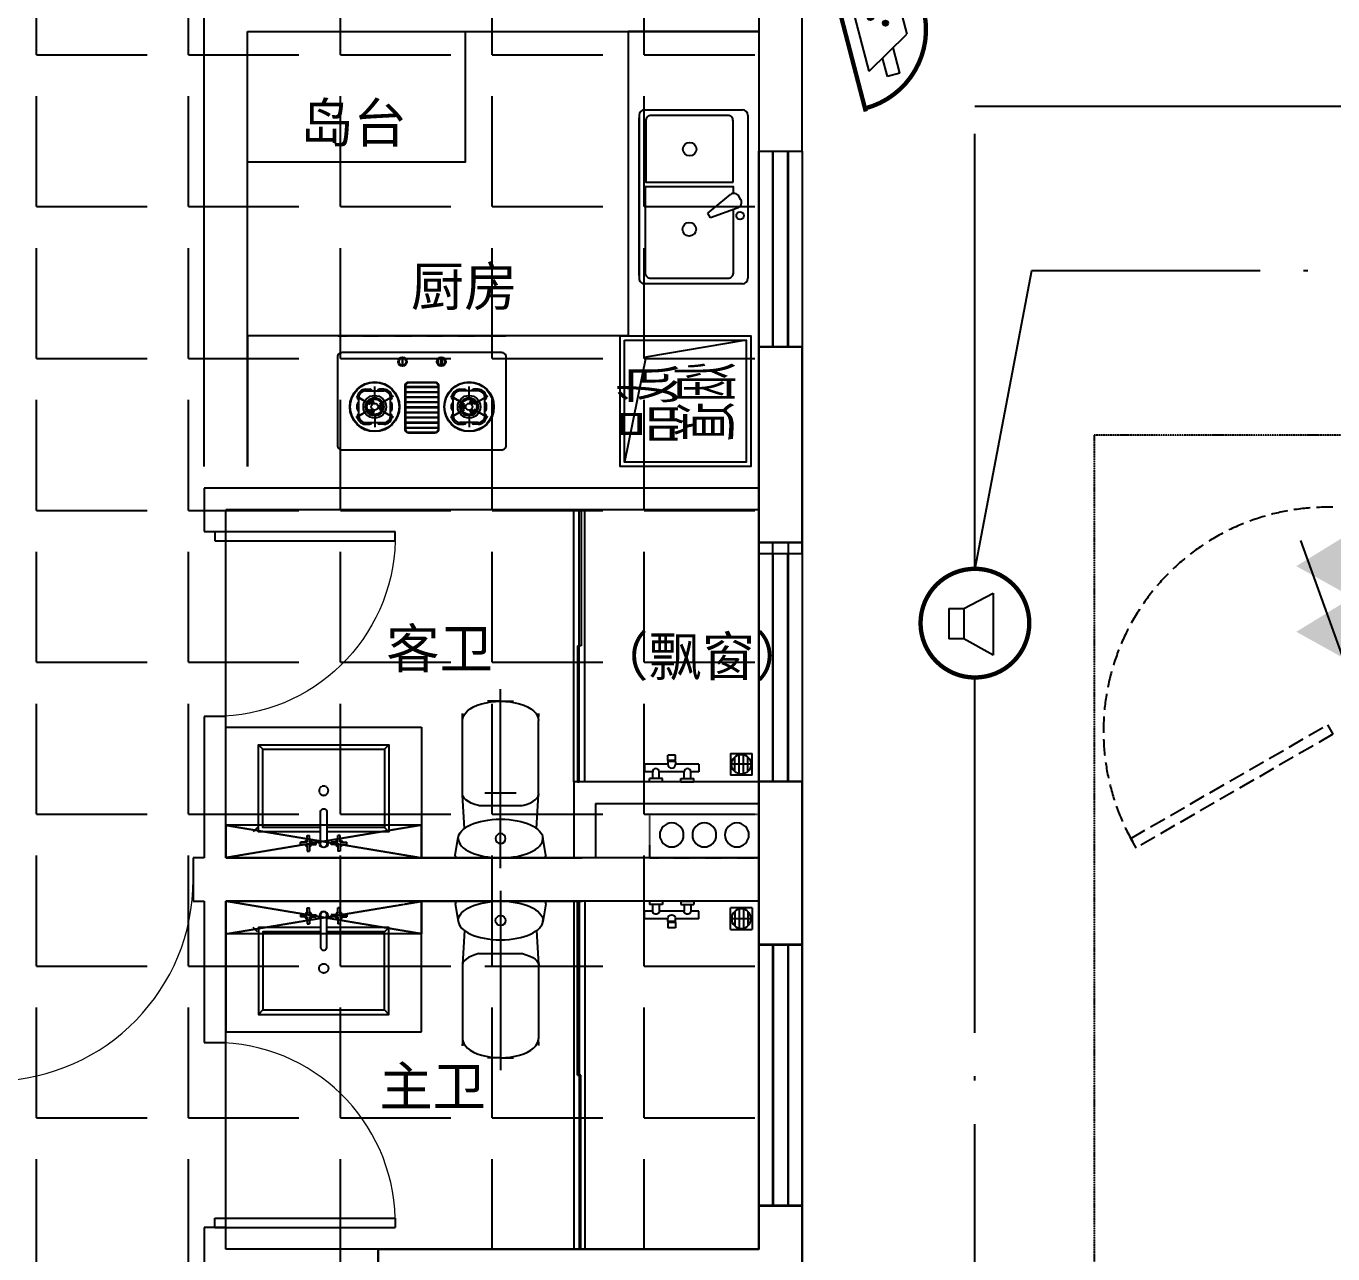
# Model space of a CAD drawing. Extents: x -284868 to 304789, y -137694 to 137894.
# Drawn here: x 263281 to 269289, y 2686 to 8332 of the extents above; entities that cross this region are included whole.
import ezdxf
from ezdxf.enums import TextEntityAlignment as Align

# ---------------------------------------------------------------- set-up
doc = ezdxf.new("R2010")
doc.units = 0
for name, pattern in [('AX-COMP-140B（200）$0$1#comfort_plan$0$DASH', [0.35, 0.25, -0.1]), ('AX-COMP-140B（200）$0$DASH', [0.35, 0.25, -0.1]), ('BORDER2', [0.875, 0.25, -0.125, 0.25, -0.125, 0, -0.125]), ('DASH', [0.35, 0.25, -0.1]), ('DOTE', [2.42, 2, -0.2, 0.02, -0.2])]:
    doc.linetypes.add(name, pattern=pattern)
doc.layers.get('0').update_dxf_attribs({"linetype": 'CONTINUOUS'})
for name, color, linetype in [('0-墙', 4, 'CONTINUOUS'), ('0-底图', 251, 'CONTINUOUS'), ('0-消防栓(给排水)', 9, 'CONTINUOUS'), ('0-窗', 11, 'CONTINUOUS'), ('0-非设计区域', 251, 'CONTINUOUS'), ('EQUIP-安防', 3, 'CONTINUOUS'), ('P-门扇', 6, 'CONTINUOUS'), ('T-AVSX-EQPM', 3, 'CONTINUOUS'), ('WIRE-广播线', 220, 'DOTE'), ('WIRE-网络', 130, 'BORDER2')]:
    doc.layers.add(name, color=color, linetype=linetype)
doc.styles.add('_TCH_DIM', font='SIMPLEX', dxfattribs={"bigfont": 'GBCBIG'})
doc.styles.add('_TCH_DYN', font='')
doc.styles.add('_TEL_DIM', font='SIMPLEX', dxfattribs={"width": 0.8, "height": 3.5, "bigfont": 'HZTXT'})
doc.styles.add('AX-COMP-140B（200）$0$zz-0', font='')
doc.styles.get('_TCH_DYN').set_extended_font_data('SimSun')
doc.styles.get('AX-COMP-140B（200）$0$zz-0').set_extended_font_data('SimHei')

# ---------------------------------------------------------------- blocks, each defined once
blk = doc.blocks.new('1010111110000000001000000011AX-COMP-140B（200）$0$111110111022110811071652CDX双盆洗菜盆163')
for p, q in [((-375, 550), (375, 550)), ((-400, 75), (-400, 525)), ((14.3, 518.1), (-3.1, 508)), ((50.2, 505.2), (97.5, 378.8)), ((400, 525), (400, 75)), ((75.9, 366.3), (-9.9, 470.6)), ((97.5, 378.8), (75.9, 366.3)), ((-375, 50), (375, 50)), ((362.6, 50), (-362.6, 50))]:
    blk.add_line(p, q)
at = {"linetype": 'AX-COMP-140B（200）$0$DASH', "ltscale": 0.3}
blk.add_line((-400, 0), (400, 0), dxfattribs=at)
blk.add_lwpolyline([(-67.6, 482.3), (-349.4, 482.3, 0.414214), (-374.4, 457.3), (-374.4, 106.2, 0.414214), (-349.4, 81.2), (-67.6, 81.2)], format="xyb", close=True)
blk.add_lwpolyline([(58.7, 482.3), (351.1, 482.3, -0.414214), (376.1, 457.3), (376.1, 104.4, -0.414214), (351.1, 79.4), (-47.2, 79.4), (-47.2, 482.3), (-15.3, 482.3)], format="xyb")
for centre, radius in [((86.7, 514.7), 17.5), ((-218.9, 282.7), 31.2), ((149.2, 280.9), 31.2)]:
    blk.add_circle(centre, radius)
for centre, start, end in [((-375, 525), 90, 180), ((375, 525), 0, 90), ((9.4, 486.4), 120, 219.46232), ((26.8, 496.5), 20.53768, 120), ((-375, 75), 180, 270), ((375, 75), 270, 0)]:
    blk.add_arc(centre, 25, start, end)
blk = doc.blocks.new('*U96')
blk.add_blockref('1010111110000000001000000011AX-COMP-140B（200）$0$111110111022110811071652CDX双盆洗菜盆163', (0, -525))
blk = doc.blocks.new('1010111110000000001000000011AX-COMP-140B（200）$0$111110111022110811071652CDX双头炉灶164')
for points in [[(-107.6, 120.2, 1), (-107.6, 117.2, 1)], [(-100.7, 131.7, 1), (-103.7, 131.7, 1)], [(102.2, 133.3, 1), (102.2, 130.2, 1)], [(109.2, 118.7, 1), (106.1, 118.7, 1)]]:
    blk.add_hatch(color=256).paths.add_polyline_path(points)
for p, q in [((-74.5, 423.9), (74.5, 423.9)), ((-74.5, 421.8), (74.5, 421.8)), ((-302.8, 375.2), (-238.7, 338.1)), ((-243.2, 340.8), (-298.2, 372.6)), ((-290, 367.3), (-290, 283.9)), ((-258.7, 405.9), (-258.7, 405.9)), ((-258.7, 405.9), (-239.4, 405.9)), ((-258.7, 398.6), (-175.3, 398.6)), ((-217, 355.9), (-217, 419.5)), ((-131.2, 375.2), (-195.3, 338.1)), ((-175.3, 405.9), (-194.6, 405.9)), ((-190.8, 340.8), (-135.7, 372.6)), ((-144, 367.3), (-144, 283.9)), ((-74.5, 400.5), (74.5, 400.5)), ((-74.5, 398.3), (74.5, 398.3)), ((-74.5, 377), (74.5, 377)), ((-74.5, 374.9), (74.5, 374.9)), ((131.2, 375.2), (195.3, 338.1)), ((190.8, 340.8), (135.7, 372.6)), ((144, 367.3), (144, 283.9)), ((175.3, 405.9), (194.6, 405.9)), ((258.7, 398.6), (175.3, 398.6)), ((217, 355.9), (217, 419.5)), ((302.8, 375.2), (238.7, 338.1)), ((258.7, 405.9), (239.4, 405.9)), ((243.2, 340.8), (298.2, 372.6)), ((258.7, 405.9), (258.7, 405.9)), ((290, 367.3), (290, 283.9)), ((-302.8, 276.1), (-238.7, 313.1)), ((-243.2, 310.5), (-298.2, 278.7)), ((-297.3, 335.5), (-297.3, 315.7)), ((-238.7, 348.6), (-226, 355.9)), ((-229.5, 335), (-238.7, 348.6)), ((-229.5, 316.3), (-238.7, 302.7)), ((-226, 295.4), (-238.7, 302.7)), ((-224.8, 339.2), (-232.4, 352.3)), ((-224.8, 312.1), (-232.4, 299)), ((-218.8, 341.2), (-226, 355.9)), ((-218.8, 310.1), (-226, 295.4)), ((-202.6, 331.8), (-186.2, 332.9)), ((-202.6, 319.4), (-186.2, 318.3)), ((-201.3, 325.6), (-186.2, 325.6)), ((-131.2, 276.1), (-195.3, 313.1)), ((-190.8, 310.5), (-135.7, 278.7)), ((-186.2, 332.9), (-186.2, 318.3)), ((-136.7, 335.5), (-136.7, 315.7)), ((-74.5, 353.6), (74.5, 353.6)), ((-74.5, 351.5), (74.5, 351.5)), ((-74.5, 330.2), (74.5, 330.2)), ((-74.5, 328), (74.5, 328)), ((-74.5, 306.7), (74.5, 306.7)), ((-74.5, 304.6), (74.5, 304.6)), ((131.2, 276.1), (195.3, 313.1)), ((190.8, 310.5), (135.7, 278.7)), ((136.7, 335.5), (136.7, 315.7)), ((186.2, 332.9), (186.2, 318.3)), ((202.6, 331.8), (186.2, 332.9)), ((201.3, 325.6), (186.2, 325.6)), ((202.6, 319.4), (186.2, 318.3)), ((218.8, 341.2), (226, 355.9)), ((218.8, 310.1), (226, 295.4)), ((224.8, 339.2), (232.4, 352.3)), ((224.8, 312.1), (232.4, 299)), ((238.7, 348.6), (226, 355.9)), ((226, 295.4), (238.7, 302.7)), ((229.5, 335), (238.7, 348.6)), ((229.5, 316.3), (238.7, 302.7)), ((302.8, 276.1), (238.7, 313.1)), ((243.2, 310.5), (298.2, 278.7)), ((297.3, 335.5), (297.3, 315.7)), ((-258.7, 252.7), (-175.3, 252.7)), ((-258.7, 245.4), (-239.4, 245.4)), ((-217, 295.4), (-217, 231.8)), ((-175.3, 245.4), (-194.6, 245.4)), ((-175.3, 245.4), (-175.3, 245.4)), ((-74.5, 283.3), (74.5, 283.3)), ((-74.5, 281.1), (74.5, 281.1)), ((-74.5, 259.8), (74.5, 259.8)), ((-74.5, 257.7), (74.5, 257.7)), ((258.7, 252.7), (175.3, 252.7)), ((175.3, 245.4), (175.3, 245.4)), ((175.3, 245.4), (194.6, 245.4)), ((217, 295.4), (217, 231.8)), ((258.7, 245.4), (239.4, 245.4)), ((-74.5, 236.4), (74.5, 236.4)), ((-74.5, 234.3), (74.5, 234.3))]:
    blk.add_line(p, q)
at = {"linetype": 'AX-COMP-140B（200）$0$DASH', "ltscale": 0.3}
blk.add_line((386.2, 0), (-386.2, 0), dxfattribs=at)
for points in [[(-365.4, 75, -0.414214), (-386.2, 95.9), (-386.2, 504.1, -0.414214), (-365.4, 525), (365.4, 525, -0.414214), (386.2, 504.1), (386.2, 95.9, -0.414214), (365.4, 75)], [(-76.6, 429.4, -0.414214), (-59.5, 446.4), (59.5, 446.4, -0.414214), (76.6, 429.4), (76.6, 228.8, -0.414214), (59.5, 211.7), (-59.5, 211.7, -0.414214), (-76.6, 228.8)], [(-74.5, 429.4, -0.414214), (-59.5, 444.3), (59.5, 444.3, -0.414214), (74.5, 429.4), (74.5, 228.8, -0.414214), (59.5, 213.9), (-59.5, 213.9, -0.414214), (-74.5, 228.8)], [(-91.3, 101.2), (-91.3, 136.1, -1), (-87, 136.1), (-87, 101.2, -1)], [(91.3, 101.2), (91.3, 136.1, 1), (87, 136.1), (87, 101.2, 1)]]:
    blk.add_lwpolyline(points, format="xyb", close=True)
at = {"const_width": 1.04}
for points in [[(-243.2, 340.8), (-298.2, 372.6)], [(-217, 355.9), (-217, 419.5)], [(-190.8, 340.8), (-135.7, 372.6)], [(190.8, 340.8), (135.7, 372.6)], [(217, 355.9), (217, 419.5)], [(243.2, 340.8), (298.2, 372.6)], [(-243.2, 310.5), (-298.2, 278.7)], [(-190.8, 310.5), (-135.7, 278.7)], [(190.8, 310.5), (135.7, 278.7)], [(243.2, 310.5), (298.2, 278.7)], [(-217, 295.4), (-217, 231.8)], [(217, 295.4), (217, 231.8)]]:
    blk.add_lwpolyline(points, dxfattribs=at)
for points in [[(-217, 341.3, -1), (-217, 310, -1), (-217, 341.3, -1)], [(217, 341.3, 1), (217, 310, 1), (217, 341.3, 1)]]:
    blk.add_lwpolyline(points, format="xyb", dxfattribs=at)
for centre, radius in [((-217, 325.6), 114.5), ((-217, 325.6), 112.3), ((217, 325.6), 114.5), ((217, 325.6), 112.3), ((-217, 325.6), 52.1), ((-217, 325.6), 41.7), ((-217, 325.6), 38.6), ((-217, 325.6), 35.4), ((217, 325.6), 52.1), ((217, 325.6), 41.7), ((217, 325.6), 38.6), ((217, 325.6), 35.4), ((-217, 325.6), 15.6), ((217, 325.6), 15.6), ((-89.1, 118.7), 20.6), ((-107.6, 118.7), 1.53), ((-102.2, 131.7), 1.53), ((89.1, 118.7), 20.6), ((102.2, 131.7), 1.53), ((107.6, 118.7), 1.53)]:
    blk.add_circle(centre, radius)
for centre, radius, start, end in [((-258.7, 367.3), 38.6, 90, 180), ((-284.9, 369.5), 12.6, 189.66757, 246.08239), ((-258.7, 367.3), 31.3, 90, 180), ((-239.1, 396.6), 9.33, 12.56398, 91.68605), ((-194.8, 396.6), 9.33, 88.31395, 167.43602), ((-175.3, 367.3), 38.6, 0, 90), ((-175.3, 367.3), 31.3, 0, 90), ((-149.1, 369.5), 12.6, 293.91761, 350.33243), ((175.3, 367.3), 38.6, 90, 180), ((149.1, 369.5), 12.6, 189.66757, 246.08239), ((175.3, 367.3), 31.3, 90, 180), ((194.8, 396.6), 9.33, 12.56398, 91.68605), ((239.1, 396.6), 9.33, 88.31395, 167.43602), ((258.7, 367.3), 38.6, 0, 90), ((258.7, 367.3), 31.3, 0, 90), ((284.9, 369.5), 12.6, 293.91761, 350.33243), ((-287.9, 335.8), 9.33, 102.56398, 181.68605), ((-287.9, 315.5), 9.33, 178.31395, 257.43602), ((-224.3, 338.2), 17.8, 95.73063, 144.26937), ((-224.3, 313), 17.8, 215.73063, 264.26937), ((-202.4, 325.6), 17.8, 335.73063, 24.26937), ((-146, 335.8), 9.33, 358.31395, 77.43602), ((-146, 315.5), 9.33, 282.56398, 1.68605), ((146, 335.8), 9.33, 102.56398, 181.68605), ((146, 315.5), 9.33, 178.31395, 257.43602), ((202.4, 325.6), 17.8, 155.73063, 204.26937), ((224.3, 338.2), 17.8, 35.73063, 84.26937), ((224.3, 313), 17.8, 275.73063, 324.26937), ((287.9, 335.8), 9.33, 358.31395, 77.43602), ((287.9, 315.5), 9.33, 282.56398, 1.68605), ((-284.9, 281.8), 12.6, 113.91761, 170.33243), ((-258.7, 283.9), 38.6, 180, 270), ((-258.7, 283.9), 31.3, 180, 270), ((-239.1, 254.7), 9.33, 268.31395, 347.43602), ((-194.8, 254.7), 9.33, 192.56398, 271.68605), ((-175.3, 283.9), 31.3, 270, 0), ((-175.3, 283.9), 38.6, 270, 0), ((-149.1, 281.8), 12.6, 9.66757, 66.08239), ((149.1, 281.8), 12.6, 113.91761, 170.33243), ((175.3, 283.9), 38.6, 180, 270), ((175.3, 283.9), 31.3, 180, 270), ((194.8, 254.7), 9.33, 268.31395, 347.43602), ((239.1, 254.7), 9.33, 192.56398, 271.68605), ((258.7, 283.9), 31.3, 270, 0), ((258.7, 283.9), 38.6, 270, 0), ((284.9, 281.8), 12.6, 9.66757, 66.08239), ((-89.1, 118.7), 16.3, 97.49421, 262.50579), ((-89.1, 118.7), 16.3, 277.49421, 82.50579), ((89.1, 118.7), 16.3, 97.49421, 262.50579), ((89.1, 118.7), 16.3, 277.49421, 82.50579)]:
    blk.add_arc(centre, radius, start, end)
at = {"style": 'AX-COMP-140B（200）$0$zz-0', "flags": 9}
for tag in ['YSIZE', 'XSIZE']:
    blk.add_attdef(tag, (0, 525), '', height=0.533, dxfattribs=at)
blk = doc.blocks.new('*U97')
blk.add_blockref('1010111110000000001000000011AX-COMP-140B（200）$0$111110111022110811071652CDX双头炉灶164', (0, -525))
blk = doc.blocks.new('1WSGSEDRHD')
for points in [[(-380, 780), (-380, 180), (220, 180), (220, 780)], [(-360, 760), (-360, 200), (200, 200), (200, 760)]]:
    blk.add_lwpolyline(points, close=True)
blk.add_lwpolyline([(-360, 200), (-282.2, 662.4), (200, 760)])
at = {"style": '_TCH_DIM'}
for s, p in [('成品', (-249.3, 513.8)), ('烟道', (-260.5, 251.3))]:
    blk.add_text(s, height=253.19, dxfattribs=at).set_placement(p)
blk = doc.blocks.new('*U313')
at = {"ltscale": 10}
for p, q in [((0, 327), (0, -496.5)), ((-208, 268.7), (-194.2, 185.4)), ((-197.6, 280), (197.6, 280)), ((208, 268.7), (194.2, 185.4)), ((-166, 144.9), (-175, -10.6)), ((166, 144.9), (175, -10.6)), ((-100.2, 39.7), (100.2, 39.7)), ((0, 25.9), (0, -63.5)), ((-175, -12), (-175, -351.2)), ((-71.7, -18.8), (71.7, -18.8)), ((-43.6, -18.8), (43.6, -18.8)), ((175, -12), (175, -351.2))]:
    blk.add_line(p, q, dxfattribs=at)
for p, q in [((-375, 280), (375, 280)), ((-175, -351.2), (-175, -384.6)), ((0, -440), (-59.9, -440)), ((0, -440), (59.9, -440))]:
    blk.add_line(p, q)
for points in [[(-175, -384.6, 10, 0, 0), (-175, -296.7, 10, 10, 0)], [(175, -384.6, 10, 0, 0), (175, -296.7, 10, 10, 0)]]:
    blk.add_lwpolyline(points, format="xyseb")
blk.add_circle((0, 191.2), 22.8, dxfattribs=at)
for centre, start, end in [((-197.6, 269.5), 90, 184.88863), ((197.6, 269.5), 355.11137, 90)]:
    blk.add_arc(centre, 10.4, start, end, dxfattribs=at)
at = {"ltscale": 10, "extrusion": (0, 0, -1)}
for centre, major_axis, ratio, start_param, end_param in [((0, 191.2), (194.6, 0), 0.456392, 3.141593, 6.283185), ((0.7, -11.9), (-174.9, 3.2), 0.369842, 2.169272, 3.218057)]:
    blk.add_ellipse(centre, major_axis=major_axis, ratio=ratio, start_param=start_param, end_param=end_param, dxfattribs=at)
at = {"ltscale": 10}
for centre, major_axis, ratio, start_param, end_param in [((0, 191.2), (194.6, 0), 0.456392, 3.141593, 6.283185), ((-0.7, -11.9), (174.9, 3.2), 0.369842, 2.169272, 3.218057), ((0, -351.2), (-175, 0), 0.507463, 0, 3.141593)]:
    blk.add_ellipse(centre, major_axis=major_axis, ratio=ratio, start_param=start_param, end_param=end_param, dxfattribs=at)
blk = doc.blocks.new('*U314')
at = {"linetype": 'AX-COMP-140B（200）$0$1#comfort_plan$0$DASH'}
for p, q in [((-199.9, 130), (-199.9, 280)), ((-199.9, 280), (700.1, 280)), ((700.1, 130), (-199.9, 280)), ((-199.9, 130), (700.1, 280)), ((700.1, 280), (700.1, 130)), ((700.1, 130), (-199.9, 130))]:
    blk.add_line(p, q, dxfattribs=at)
for p, q in [((-199.9, 280), (-199.9, -320)), ((700.1, 280), (-199.9, 280)), ((174.6, 218.2), (174.6, 249.5)), ((174.6, 249.5), (184.6, 249.5)), ((184.6, 218.2), (184.6, 249.5)), ((315.4, 218.2), (315.4, 249.5)), ((325.4, 249.5), (315.4, 249.5)), ((325.4, 218.2), (325.4, 249.5)), ((700.1, -320), (700.1, 280)), ((174.6, 218.2), (143.4, 218.2)), ((143.4, 218.2), (143.4, 208.2)), ((174.6, 208.2), (143.4, 208.2)), ((174.6, 208.2), (174.6, 177)), ((184.6, 218.2), (215.9, 218.2)), ((184.6, 208.2), (215.9, 208.2)), ((184.6, 208.2), (184.6, 177)), ((215.9, 218.2), (215.9, 208.2)), ((315.4, 218.2), (284.1, 218.2)), ((284.1, 218.2), (284.1, 208.2)), ((315.4, 208.2), (284.1, 208.2)), ((315.4, 208.2), (315.4, 177)), ((325.4, 218.2), (356.6, 218.2)), ((325.4, 208.2), (356.6, 208.2)), ((325.4, 208.2), (325.4, 177)), ((356.6, 218.2), (356.6, 208.2)), ((-54.9, 140), (-74.9, 160)), ((174.6, 177), (184.6, 177)), ((325.4, 177), (315.4, 177)), ((530.1, 140), (550.1, 160)), ((-29.9, -220), (-49.9, -240)), ((530.1, -220), (550.1, -240)), ((-199.9, -320), (700.1, -320))]:
    blk.add_line(p, q)
at = {"linetype": 'AX-COMP-140B（200）$0$DASH'}
for p, q in [((235.6, 217.6), (235.6, 70.8)), ((264.4, 70.8), (264.4, 217.6))]:
    blk.add_line(p, q, dxfattribs=at)
for points in [[(235.6, 160), (-49.9, 160), (-49.9, -240), (550.1, -240), (550.1, 160), (264.4, 160)], [(235.6, 140), (-29.9, 140), (-29.9, -220), (530.1, -220), (530.1, 140), (264.4, 140)]]:
    blk.add_lwpolyline(points)
blk.add_circle((250, -28.6), 21.4, dxfattribs=at)
for centre, start, end in [((179.6, 213.2), 107.00272, 162.99728), ((179.6, 213.2), 197.00272, 252.99728), ((179.6, 213.2), 17.00272, 72.99728), ((179.6, 213.2), 287.00272, 342.99728), ((320.4, 213.2), 107.00272, 162.99728), ((320.4, 213.2), 197.00272, 252.99728), ((320.4, 213.2), 17.00272, 72.99728), ((320.4, 213.2), 287.00272, 342.99728)]:
    blk.add_arc(centre, 17.1, start, end, dxfattribs=at)
for centre, radius, start, end in [((250, 213.2), 20, 315.95732, 224.04268), ((250, 217.6), 14.4, 0, 180), ((250, 69.2), 14.5, 173.57398, 6.42602)]:
    blk.add_arc(centre, radius, start, end)
blk = doc.blocks.new('*U106')
for p, q in [((-300, -920), (-300, 330)), ((-250, 330), (-300, 330)), ((-275, -295), (-275, 330)), ((-275, 330), (-267, 330)), ((-267, 330), (-267, -295)), ((-250, -920), (-250, 330)), ((550, 330), (-250, 330)), ((550, -920), (550, 330)), ((-283, -295), (-283, -920)), ((-283, -295), (-275, -295)), ((-275, -920), (-275, -295)), ((-267, -295), (-275, -295)), ((25, -840), (25, -875)), ((132.5, -840), (25, -840)), ((167.5, -797.5), (132.5, -797.5)), ((132.5, -822.5), (132.5, -797.5)), ((167.5, -822.5), (132.5, -822.5)), ((132.5, -827.5), (132.5, -840)), ((167.5, -827.5), (132.5, -827.5)), ((134.5, -827.5), (134.5, -822.5)), ((165.5, -827.5), (165.5, -822.5)), ((167.5, -822.5), (167.5, -797.5)), ((167.5, -827.5), (167.5, -840)), ((275, -840), (167.5, -840)), ((275, -840), (275, -875)), ((420, -790), (420, -890)), ((420, -790), (520, -790)), ((515, -840), (425, -840)), ((440, -873.5), (440, -806.5)), ((460, -883.9), (460, -796.1)), ((480, -883.9), (480, -796.1)), ((500, -873.5), (500, -806.5)), ((520, -890), (520, -790)), ((62.5, -875), (25, -875)), ((62.5, -905), (62.5, -875)), ((92.5, -905), (92.5, -875)), ((207.5, -875), (92.5, -875)), ((207.5, -905), (207.5, -875)), ((275, -875), (237.5, -875)), ((237.5, -905), (237.5, -875)), ((520, -890), (420, -890)), ((-250, -920), (-300, -920)), ((-283, -920), (-275, -920)), ((550, -920), (-250, -920)), ((47.5, -920), (47.5, -905)), ((107.5, -905), (47.5, -905)), ((107.5, -920), (47.5, -920)), ((107.5, -920), (107.5, -905)), ((192.5, -920), (107.5, -920)), ((192.5, -920), (192.5, -905)), ((192.5, -905), (252.5, -905)), ((192.5, -920), (252.5, -920)), ((252.5, -920), (252.5, -905))]:
    blk.add_line(p, q)
blk.add_circle((470, -840), 45)
for centre, radius, start, end in [((150, -840), 17.5, 180, 0), ((77.5, -875), 15, 0, 180), ((222.5, -875), 15, 0, 180)]:
    blk.add_arc(centre, radius, start, end)
blk = doc.blocks.new('10101111100000000010000110023AX-COMP-140B（200）$0$111110111022110811071652CDX卫生间立管047060')
at = {"linetype": 'AX-COMP-140B（200）$0$1#comfort_plan$0$DASH', "ltscale": 0.2}
for p, q in [((-250, 105), (250, 105)), ((-250, 105), (-250, -95)), ((250, 105), (250, -95)), ((-250, -95), (250, -95))]:
    blk.add_line(p, q, dxfattribs=at)
for centre in [(-150, 0), (0, 0), (150, 0)]:
    blk.add_circle(centre, 55)
blk = doc.blocks.new('*U105')
for p, q in [((550, 80), (550, 330)), ((650, -20), (650, 330)), ((550, 80), (-200, 80)), ((-200, -20), (650, -20))]:
    blk.add_line(p, q)
at = {"extrusion": (0, 0, -1), "zscale": -1}
blk.add_blockref('10101111100000000010000110023AX-COMP-140B（200）$0$111110111022110811071652CDX卫生间立管047060', (-50, 225), dxfattribs=at)
blk = doc.blocks.new('*U108')
for p, q in [((-300, -920), (-300, 680)), ((-250, 680), (-300, 680)), ((-275, -120), (-275, 680)), ((-275, 680), (-267, 680)), ((-267, 680), (-267, -120)), ((-250, -920), (-250, 680)), ((550, 680), (-250, 680)), ((550, -920), (550, 680)), ((-283, -120), (-283, -920)), ((-283, -120), (-275, -120)), ((-275, -920), (-275, -120)), ((-267, -120), (-275, -120)), ((25, -840), (25, -875)), ((132.5, -840), (25, -840)), ((167.5, -797.5), (132.5, -797.5)), ((132.5, -822.5), (132.5, -797.5)), ((167.5, -822.5), (132.5, -822.5)), ((132.5, -827.5), (132.5, -840)), ((167.5, -827.5), (132.5, -827.5)), ((134.5, -827.5), (134.5, -822.5)), ((165.5, -827.5), (165.5, -822.5)), ((167.5, -822.5), (167.5, -797.5)), ((167.5, -827.5), (167.5, -840)), ((275, -840), (167.5, -840)), ((275, -840), (275, -875)), ((420, -790), (420, -890)), ((420, -790), (520, -790)), ((515, -840), (425, -840)), ((440, -873.5), (440, -806.5)), ((460, -883.9), (460, -796.1)), ((480, -883.9), (480, -796.1)), ((500, -873.5), (500, -806.5)), ((520, -890), (520, -790)), ((62.5, -875), (25, -875)), ((62.5, -905), (62.5, -875)), ((92.5, -905), (92.5, -875)), ((207.5, -875), (92.5, -875)), ((207.5, -905), (207.5, -875)), ((275, -875), (237.5, -875)), ((237.5, -905), (237.5, -875)), ((520, -890), (420, -890)), ((-250, -920), (-300, -920)), ((-283, -920), (-275, -920)), ((550, -920), (-250, -920)), ((47.5, -920), (47.5, -905)), ((107.5, -905), (47.5, -905)), ((107.5, -920), (47.5, -920)), ((107.5, -920), (107.5, -905)), ((192.5, -920), (107.5, -920)), ((192.5, -920), (192.5, -905)), ((192.5, -905), (252.5, -905)), ((192.5, -920), (252.5, -920)), ((252.5, -920), (252.5, -905))]:
    blk.add_line(p, q)
blk.add_circle((470, -840), 45)
for centre, radius, start, end in [((150, -840), 17.5, 180, 0), ((77.5, -875), 15, 0, 180), ((222.5, -875), 15, 0, 180)]:
    blk.add_arc(centre, radius, start, end)
blk = doc.blocks.new('1010111110000000001$WINLIB2D$00000001')
for points in [[(-0.5, 0.5), (-0.5, -0.5)], [(-0.5, 0.5), (0.5, 0.5)], [(0.5, -0.5), (0.5, 0.5)], [(0.5, 0.1667), (-0.5, 0.1667)], [(0.5, -0.1667), (-0.5, -0.1667)], [(-0.5, -0.5), (0.5, -0.5)]]:
    blk.add_lwpolyline(points)
blk = doc.blocks.new('1$DorLib2D$00000001')
for p, q in [((0.45, 0.975), (0.5, 0.975)), ((0.45, 0), (0.45, 0.975)), ((0.5, 0), (0.5, 0.975)), ((0.5, 0), (0.45, 0))]:
    blk.add_line(p, q)
at = {"lineweight": 13}
blk.add_arc((0.475, 0), 0.975, 91.46928, 180, dxfattribs=at)
blk = doc.blocks.new('1$WINLIB2D$00000001')
for points in [[(-0.5, 0.5), (-0.5, -0.5)], [(-0.5, 0.5), (0.5, 0.5)], [(0.5, -0.5), (0.5, 0.5)], [(0.5, 0.1667), (-0.5, 0.1667)], [(0.5, -0.1667), (-0.5, -0.1667)], [(-0.5, -0.5), (0.5, -0.5)]]:
    blk.add_lwpolyline(points)
blk = doc.blocks.new('FFFFFFFFHGFH')
for p, q in [((386955, 182859.7), (386955, 181659.7)), ((387155, 181659.7), (387155, 182759.7)), ((386955, 181659.7), (387155, 181659.7)), ((387155, 180759.7), (386955, 180759.7)), ((386955, 180759.7), (386955, 180109.7)), ((387155, 180009.7), (387155, 180759.7)), ((386955, 180109.7), (384405, 180109.7)), ((384405, 180109.7), (384405, 179909.7)), ((386955, 180009.7), (384505, 180009.7)), ((384505, 179909.7), (384505, 180009.7)), ((386955, 180009.7), (386955, 179809.7)), ((387155, 179809.7), (387155, 180009.7)), ((384405, 179909.7), (384505, 179909.7)), ((384505, 179059.7, 0), (384505, 179909.7, 0)), ((386955, 179809.7), (387155, 179809.7)), ((384505, 179059.7), (384405, 179059.7)), ((384405, 179059.7), (384405, 178409.7)), ((384505, 178409.7), (384505, 179059.7)), ((387155, 178759.7), (386955, 178759.7)), ((386955, 178759.7), (386955, 178409.7)), ((387155, 178309.7), (387155, 178759.7)), ((384405, 178409.7), (384355, 178409.7)), ((384355, 178409.7), (384355, 178209.7)), ((386955, 178409.7), (384505, 178409.7)), ((387155, 178009.7), (387155, 178309.7)), ((384355, 178209.7), (384405, 178209.7)), ((384405, 178209.7), (384405, 177559.9)), ((386955, 178209.7), (384505, 178209.7)), ((384505, 177559.9), (384505, 178209.7)), ((386955, 178209.7), (386955, 178009.7)), ((386955, 178009.7), (387155, 178009.7)), ((384405, 177559.9), (384505, 177559.9)), ((384505, 176709.9), (384505, 177559.9)), ((387155, 176809.8), (386955, 176809.8)), ((386955, 176809.8), (386955, 176609.8)), ((387155, 176410.6), (387155, 176809.8)), ((384505, 176709.9), (384405, 176709.9)), ((384405, 176709.9), (384405, 176409.6)), ((384505, 176609.6), (384505, 176709.9)), ((385305, 176609.7), (384505, 176609.6)), ((386955, 176609.8), (385305, 176609.7))]:
    blk.add_line(p, q)
at = {"linetype": 'DASH', "elevation": 0}
for points in [[(384405, 180209.7), (384405, 182409.7), (386955, 182409.7)], [(384605, 180209.7), (384605, 182209.7), (386955, 182209.7)]]:
    blk.add_lwpolyline(points, dxfattribs=at)
at = {"elevation": 0}
blk.add_lwpolyline([(386955, 182209.7), (386355, 182209.7), (386355, 180809.7), (384605, 180809.7), (384605, 180209.7)], dxfattribs=at)
blk.add_lwpolyline([(384605, 182209.7), (385605, 182209.7), (385605, 181609.7), (384605, 181609.7)], close=True, dxfattribs=at)
at = {"extrusion": (-4.57407e-09, 1.71017e-09, 1)}
for name, p, rotation in [('*U96', (386880, 181449.8, 0), 269.9987640646312), ('*U97', (385406.3, 180284.7, 0), 179.9987640646312)]:
    blk.add_blockref(name, p, dxfattribs=dict(at, rotation=rotation))
for name, p, xscale, yscale, zscale, rotation in [('1010111110000000001$WINLIB2D$00000001', (387055, 181209.7), -899.9798078981696, 200, 899.9798078981694, 89.99999991303406), ('1$DorLib2D$00000001', (384455, 179484.7), -850.0000000000001, 850.0000000000001, 850, 269.9999999130341), ('1$WINLIB2D$00000001', (387055, 179284.7), -1049.994224253081, 200, 1049.994224253081, 89.99999991303406), ('1$DorLib2D$00000001', (383880, 178309.7), 950, 950, 950, 179.9999999130348), ('1$WINLIB2D$00000001', (387055, 177409.8), 1199.972079044383, 200, -1199.972079044382, 89.99999991303406), ('1$DorLib2D$00000001', (384455, 177134.9), 849.9999999999998, 849.9999999999998, -850, 269.999999913034)]:
    blk.add_blockref(name, p, dxfattribs=dict(xscale=xscale, yscale=yscale, zscale=zscale, rotation=rotation))
at = {"xscale": -1}
for name, p, rotation in [('1WSGSEDRHD', (387098.1, 180429.7, 0), 89.99999991303402), ('*U313', (385768, 178689.5, 0), 180.0013357505868), ('*U314', (384704.9, 178689.8, 0), 180.0013357505868)]:
    blk.add_blockref(name, p, dxfattribs=dict(at, rotation=rotation))
at = {"extrusion": (0, 0, -1)}
for name, p, xscale, zscale, rotation in [('*U106', (-386405, 179679.7), -0.9999999999999998, -0.9999999999999998, 0.0013357456192331), ('*U105', (-386755, 178739.8), -1, -1, 180.0013357456192)]:
    blk.add_blockref(name, p, dxfattribs=dict(at, xscale=xscale, zscale=zscale, rotation=rotation))
for name, p, rotation in [('*U314', (384705, 177929.8, 0), 359.9959927581869), ('*U313', (385768.1, 177930.1, 0), 359.995992758187)]:
    blk.add_blockref(name, p, dxfattribs=dict(rotation=rotation))
at = {"extrusion": (0, 0, -1), "zscale": -1, "rotation": 180.001335745607}
blk.add_blockref('*U108', (-386404.9, 177289.8), dxfattribs=at)
at = {"style": '_TCH_DYN'}
for s, p in [('岛台', (385337.4, 181645.9, 0)), ('厨房', (385846.6, 180894, 0)), ('客卫', (385733.2, 179227.9, 0)), ('（飘窗）', (387184.7, 179192.7, 0)), ('主卫', (385701.4, 177215, 0))]:
    blk.add_text(s, height=180, dxfattribs=at).set_placement(p, align=Align.BOTTOM_RIGHT)
blk = doc.blocks.new('A$C5B4E3DF6')
for p, q in [((0, 240), (-658.7, 476.9)), ((-700, 0), (-700, 240)), ((0, 0), (-700, 240)), ((-700, 240), (0, 240)), ((0, 240), (0, 0)), ((0, 0), (-700, 0))]:
    blk.add_line(p, q)
for points in [[(-700, 240), (-541.4, 498.1), (-398.1, 240)], [(-398.1, 240), (-239.5, 498.1), (-96.1, 240)], [(-700, 0), (-700, 240), (0, 0)]]:
    blk.add_solid(points)
blk = doc.blocks.new('A$C3F6147FC')
at = {"xscale": -1, "rotation": 90}
blk.add_blockref('A$C5B4E3DF6', (240, 20700), dxfattribs=at)
blk = doc.blocks.new('$equip$00002341')
for p, q in [((-0.101, 0.136), (0.167, 0.277)), ((0.167, 0.277), (0.167, -0.295)), ((-0.241, 0.136), (-0.241, -0.144)), ((-0.241, 0.136), (-0.101, 0.136)), ((-0.101, 0.136), (-0.101, -0.144)), ((-0.101, -0.144), (-0.241, -0.144)), ((0.167, -0.295), (-0.101, -0.144))]:
    blk.add_line(p, q)
at = {"const_width": 0.04}
blk.add_lwpolyline([(-0.5, 0, -1), (0.5, 0, -1), (-0.5, 0, -1.463176)], format="xyb", dxfattribs=at)
blk.add_circle((0, 0), 0.5)
for p in [(0, 0.5), (-0.5, 0), (0.5, 0), (0, -0.5)]:
    blk.add_point(p)
at = {"color": 7, "style": '_TEL_DIM', "flags": 1}
blk.add_attdef('A', text='', height=0.00002, dxfattribs=at).set_placement((0, 0), align=Align.MIDDLE_CENTER)
blk = doc.blocks.new('$equip$00002353')
for p, q in [((0.75, 0), (-0.75, 0)), ((-0.427, -0.123), (0.383, -0.123)), ((-0.427, -0.123), (-0.187, -0.543)), ((0.383, -0.123), (0.383, -0.543)), ((-0.517, -0.393), (-0.517, -0.273)), ((-0.517, -0.273), (-0.341, -0.273)), ((-0.517, -0.393), (-0.273, -0.393)), ((0.383, -0.543), (-0.187, -0.543))]:
    blk.add_line(p, q)
at = {"const_width": 0.04}
for points in [[(-0.75, 0), (-0.779, 0)], [(0.75, 0), (0.779, 0)]]:
    blk.add_lwpolyline(points, dxfattribs=at)
blk.add_lwpolyline([(0.75, 0, -1), (-0.75, 0), (0.75, 0), (0.75, 0, -1), (-0.75, 0, -1.517539)], format="xyb", dxfattribs=at)
for centre, radius in [((0.052, -0.26), 0.03), ((-0.038, -0.38), 0.024), ((0.142, -0.38), 0.024)]:
    blk.add_circle(centre, radius)
blk.add_arc((0, 0), 0.75, 180, 0)
for p in [(-0.75, 0), (0, 0), (0.75, 0), (0, -0.75)]:
    blk.add_point(p)
for points in [[(0.037, -0.234), (0.067, -0.234), (0.026, -0.245), (0.078, -0.245)], [(0.052, -0.23), (0.052, -0.23), (0.037, -0.234), (0.067, -0.234)], [(-0.05, -0.359), (-0.026, -0.359), (-0.059, -0.368), (-0.017, -0.368)], [(-0.038, -0.356), (-0.038, -0.356), (-0.05, -0.359), (-0.026, -0.359)], [(0.026, -0.245), (0.078, -0.245), (0.022, -0.26), (0.082, -0.26)], [(0.026, -0.275), (0.078, -0.275), (0.022, -0.26), (0.082, -0.26)], [(0.037, -0.286), (0.067, -0.286), (0.026, -0.275), (0.078, -0.275)], [(0.052, -0.29), (0.052, -0.29), (0.037, -0.286), (0.067, -0.286)], [(0.13, -0.359), (0.154, -0.359), (0.121, -0.368), (0.163, -0.368)], [(0.142, -0.356), (0.142, -0.356), (0.13, -0.359), (0.154, -0.359)], [(-0.059, -0.368), (-0.017, -0.368), (-0.062, -0.38), (-0.014, -0.38)], [(-0.059, -0.392), (-0.017, -0.392), (-0.062, -0.38), (-0.014, -0.38)], [(-0.05, -0.401), (-0.026, -0.401), (-0.059, -0.392), (-0.017, -0.392)], [(-0.038, -0.404), (-0.038, -0.404), (-0.05, -0.401), (-0.026, -0.401)], [(0.121, -0.368), (0.163, -0.368), (0.118, -0.38), (0.166, -0.38)], [(0.121, -0.392), (0.163, -0.392), (0.118, -0.38), (0.166, -0.38)], [(0.13, -0.401), (0.154, -0.401), (0.121, -0.392), (0.163, -0.392)], [(0.142, -0.404), (0.142, -0.404), (0.13, -0.401), (0.154, -0.401)]]:
    blk.add_solid(points)
at = {"color": 7, "style": '_TEL_DIM', "flags": 1}
blk.add_attdef('A', text='', height=0.00002, dxfattribs=at).set_placement((0, 0), align=Align.MIDDLE_CENTER)

msp = doc.modelspace()

# ---------------------------------------------------------------- hatches: boundary and pattern name
at = {"layer": '0-非设计区域', "ltscale": 3}
h = msp.add_hatch(dxfattribs=at)
h.set_pattern_fill('ANGLE', color=256, scale=100)
h.set_pattern_definition([(0, (-155771.8, 452446.1), (0, 698.5), [508, -190.5]), (90, (-155771.8, 452446.1), (-698.5, 4e-14), [508, -190.5])])
h.paths.add_polyline_path([(268849.1, 12007.3), (268849.1, 9057.3), (266649.1, 9057.3), (266649.1, 2708), (264899.1, 2708), (264899.1, 608), (264099.1, 608), (264099.1, -192), (259931.9, -192), (259599.1, 140.9), (259599.1, 8507.3), (258399.1, 8507.3), (258399.1, 12007.3)])

# ---------------------------------------------------------------- linework, layer by layer
at = {"layer": '0-墙', "ltscale": 3}
for points in [[(266849.1, 8857.3), (267049.1, 8857.3), (267049.1, 9057.3), (266649.1, 9057.3), (266649.1, 7757.3), (266849.1, 7757.3), (266849.1, 8857.3)], [(265099.1, 2508), (265099.1, 2058), (264899.1, 2058), (264899.1, 2708), (266649.1, 2708), (266649.1, 2908), (266849.1, 2908), (266849.1, 2508), (265099.1, 2508)]]:
    msp.add_lwpolyline(points, dxfattribs=at)
for points in [[(266649.1, 6857.7), (266849.1, 6857.7), (266849.1, 5957.7), (266649.1, 5957.7)], [(266649.1, 4858), (266849.1, 4858), (266849.1, 4108), (266649.1, 4108)]]:
    msp.add_lwpolyline(points, close=True, dxfattribs=at)
at = {"layer": '0-窗'}
for points in [[(266849.1, 7757.3), (266849.1, 6857.7), (266649.1, 6857.7), (266649.1, 7757.3)], [(266784.1, 7757.3), (266784.1, 6857.7), (266714.1, 6857.7), (266714.1, 7757.3)], [(266849.1, 5957.7), (266849.1, 4858), (266649.1, 4858), (266649.1, 5957.7)], [(266784.1, 5957.7), (266784.1, 4858), (266714.1, 4858), (266714.1, 5957.7)], [(266849.1, 4108), (266849.1, 2908), (266649.1, 2908), (266649.1, 4108)], [(266784.1, 4108), (266784.1, 2908), (266714.1, 2908), (266714.1, 4108)]]:
    msp.add_lwpolyline(points, close=True, dxfattribs=at)
at = {"layer": '0-非设计区域', "ltscale": 3}
msp.add_lwpolyline([(268849.1, 12007.3), (268849.1, 9057.3), (266649.1, 9057.3), (266649.1, 2708), (264899.1, 2708), (264899.1, 608), (264099.1, 608), (264099.1, -192), (259931.9, -192), (259599.1, 140.9), (259599.1, 8507.3), (258399.1, 8507.3), (258399.1, 12007.3)], close=True, dxfattribs=at)
at = {"layer": 'P-门扇', "color": 251, "linetype": 'DASH', "ltscale": 300}
msp.add_lwpolyline([(269264.1, 5118.6), (269289.1, 5075.3), (268384.9, 4553.3), (268359.9, 4596.6)], close=True, dxfattribs=at)
msp.add_arc((269264.1, 5089.7), 1029.9, 88.60901, 211.39099, dxfattribs=at)
at = {"layer": 'WIRE-广播线', "ltscale": 1000}
for points in [[(267643.2, 5836.5), (267643.2, 7963.5), (270844.7, 7963.5), (270844.7, 10371.6)], [(271374.2, 7206.2), (267903.7, 7206.2), (267643.2, 5836.5)], [(263379.4, -7358.1), (263379.4, -3057.1), (267643.2, -1137), (267643.2, 5336.5)]]:
    msp.add_lwpolyline(points, dxfattribs=at)
at = {"layer": 'WIRE-网络'}
msp.add_lwpolyline([(273211.1, 8590.4), (272847.3, 8387.3), (271557.6, 8387.3), (271557.6, 6450.7), (268191.2, 6450.7), (268191.2, -3302.2), (266729.5, -3302.2)], dxfattribs=at)

# ---------------------------------------------------------------- block references
at = {"layer": '0-底图'}
msp.add_blockref('FFFFFFFFHGFH', (-120305.9, -173902.4), dxfattribs=at)
at = {"layer": '0-消防栓(给排水)', "color": 0}
msp.add_blockref('A$C3F6147FC', (269379.1, -15392.7), dxfattribs=at)
at = {"layer": 'EQUIP-安防', "xscale": 499.9999999999999, "yscale": 499.9999999999999, "zscale": 499.9999999999999, "rotation": 104.5851288257191}
msp.add_blockref('$equip$00002353', (267043.4, 8316.8), dxfattribs=at)
at = {"layer": 'T-AVSX-EQPM', "xscale": 500, "yscale": 500, "zscale": 500}
msp.add_blockref('$equip$00002341', (267643.2, 5586.5), dxfattribs=at)

doc.saveas('drawing.dxf')
